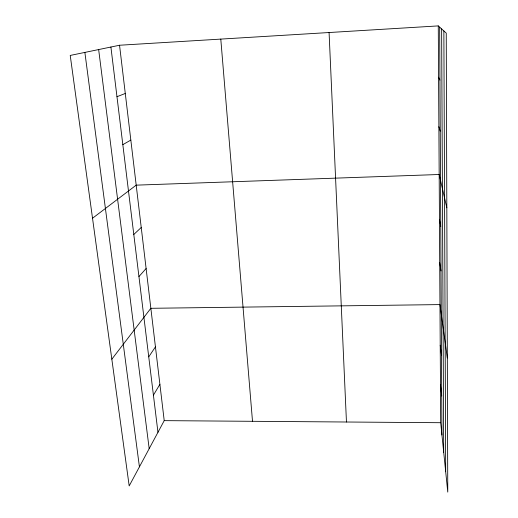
<?xml version="1.0" encoding="UTF-8"?>
<svg xmlns="http://www.w3.org/2000/svg" width="518" height="518" viewBox="0 0 518 518"><rect width="100%" height="100%" fill="white"/><g stroke="black" fill="none" stroke-linecap="round" stroke-linejoin="round"><path stroke-width="0.78" d="M119.548 45.241L164.219 420.642L129.189 485.929L70.228 55.439L119.548 45.241L438.267 25.9L446.244 33.113L447.772 492.1L440.688 422.714L438.267 25.9M153.425 395.156L159.894 384.311M148.744 356.85L155.439 346.879M111.836 359.201L150.848 308.301L439.97 304.597L447.325 357.983M138.941 276.573L146.115 268.525M133.799 234.479L141.233 227.499M92.528 218.24L136.195 185.153L439.173 174.501L446.827 207.828M122.824 144.664L130.834 140.08M116.971 96.704L125.285 93.473M164.219 420.642L440.688 422.714M438.578 77.221L439.95 80.122M438.882 126.722L440.235 131.145M439.445 219.308L440.773 226.424M439.711 262.652L441.025 270.959M84.874 52.409L139.42 466.86M98.653 49.56L149.178 448.679M440.216 345.215L441.504 355.672M110.904 47.028L157.958 432.31M440.455 384.57L441.731 395.992M220.791 39.096L252.506 421.302M329.079 32.524L346.458 422.008M439.652 27.156L441.951 435.036M443.861 30.957L445.694 471.723M441.627 28.937L443.719 452.382"/></g></svg>
